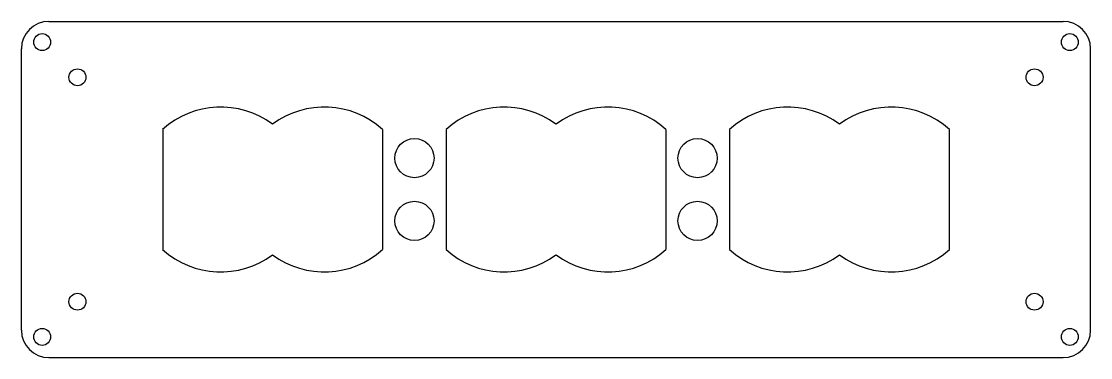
# Model space of a CAD drawing. Header units: millimetres. Extents: x -102 to 102, y -32 to 32.
import ezdxf

# ---------------------------------------------------------------- set-up
doc = ezdxf.new("R2010")
doc.units = ezdxf.units.MM
doc.layers.add('Layer 1', color=7, linetype='Continuous')

msp = doc.modelspace()

# ---------------------------------------------------------------- linework, layer by layer
at = {"layer": 'Layer 1'}
for p, q in [((-96.89, 32.14), (96.89, 32.14)), ((-102.14, -26.89), (-102.14, 26.89)), ((102.14, -26.89), (102.14, 26.89)), ((-75.15, 11.5), (-75.15, -11.5)), ((-33.15, 11.5), (-33.15, -11.5)), ((-21, 11.5), (-21, -11.5)), ((21, 11.5), (21, -11.5)), ((33.15, 11.5), (33.15, -11.5)), ((75.15, 11.5), (75.15, -11.5)), ((-96.89, -32.14), (96.89, -32.14))]:
    msp.add_line(p, q, dxfattribs=at)
for centre, radius in [((-98.17, 28.18), 1.62), ((98.17, 28.18), 1.62), ((-91.44, 21.45), 1.62), ((91.44, 21.45), 1.62), ((-27.05, 6), 3.75), ((27.05, 6), 3.75), ((-27.05, -6), 3.75), ((27.05, -6), 3.75), ((-91.44, -21.45), 1.62), ((91.44, -21.45), 1.62), ((-98.17, -28.18), 1.62), ((98.17, -28.18), 1.62)]:
    msp.add_circle(centre, radius, dxfattribs=at)
for centre, radius, start, end in [((-96.89, 26.89), 5.25, 90, 180), ((96.89, 26.89), 5.25, 0, 90), ((-64.04, -0.86), 16.62, 53.4915, 131.9611), ((-44.26, -0.86), 16.62, 48.0389, 126.5085), ((-9.89, -0.86), 16.62, 53.4915, 131.9611), ((9.89, -0.86), 16.62, 48.0389, 126.5085), ((44.26, -0.86), 16.62, 53.4915, 131.9611), ((64.04, -0.86), 16.62, 48.0389, 126.5085), ((-64.04, 0.86), 16.62, -131.9611, -53.4915), ((-44.26, 0.86), 16.62, -126.5085, -48.0389), ((-9.89, 0.86), 16.62, -131.9611, -53.4915), ((9.89, 0.86), 16.62, -126.5085, -48.0389), ((44.26, 0.86), 16.62, -131.9611, -53.4915), ((64.04, 0.86), 16.62, -126.5085, -48.0389), ((-96.89, -26.89), 5.25, 180, 270), ((96.89, -26.89), 5.25, 270, 360)]:
    msp.add_arc(centre, radius, start, end, dxfattribs=at)

doc.saveas('drawing.dxf')
